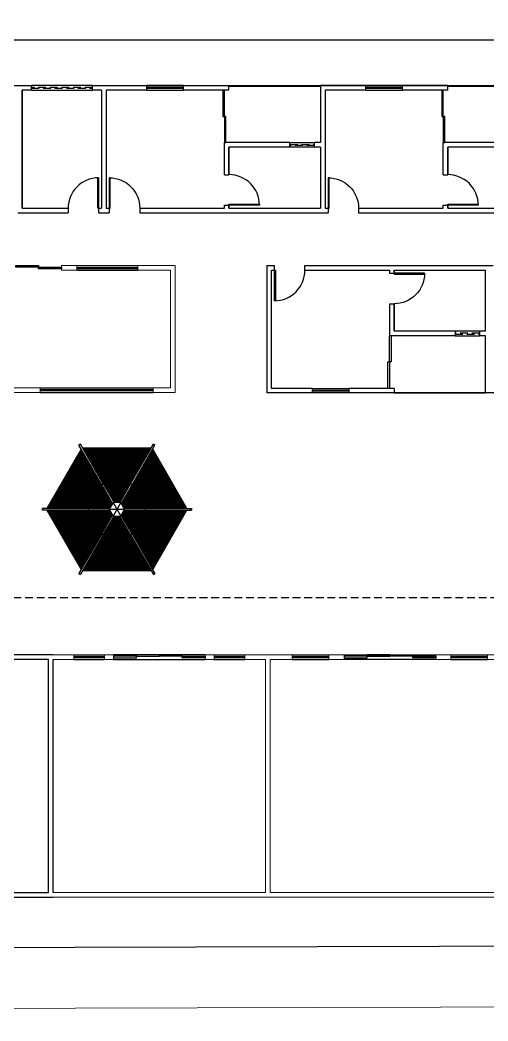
# Model space of a CAD drawing. Header units: centimetres. Extents: x 0 to 1302389, y -144212 to 85618.
# Drawn here: x 651468 to 653002, y -73293 to -70014 of the extents above; entities that cross this region are included whole.
import ezdxf

# ---------------------------------------------------------------- set-up
doc = ezdxf.new("R2010")
doc.units = ezdxf.units.CM
doc.header["$LTSCALE"] = 4
doc.linetypes.add('DASHED2', pattern=[9.525, 6.35, -3.175])
for name, color, linetype in [('0.1', 1, 'Continuous'), ('0.2', 2, 'Continuous'), ('0.6', 6, 'Continuous'), ('02-CONT', 2, 'Continuous'), ('LIMITE-L', 7, 'Continuous'), ('PROJEÇÕES', 1, 'DASHED2')]:
    doc.layers.add(name, color=color, linetype=linetype)
doc.layers.add('P-MEIOFIO', color=171, linetype='Continuous', lineweight=9)

# ---------------------------------------------------------------- blocks, each defined once
blk = doc.blocks.new('1_00e-flat-4')
at = {"color": 1}
blk.add_arc((28.4, -52.3), 100, 90, 180, dxfattribs=at)
at = {"layer": '02-CONT'}
blk.add_lwpolyline([(28.4, -52.3), (25.4, -52.3), (25.4, 47.7), (28.4, 47.7)], close=True, dxfattribs=at)

msp = doc.modelspace()

# ---------------------------------------------------------------- linework, layer by layer
at = {"layer": '0.1'}
for p, q in [((651705.921, -70228.744), (651505.921, -70228.744)), ((652004.421, -70228.744), (651884.421, -70228.744)), ((652152.921, -70228.744), (652452.921, -70228.744)), ((652152.921, -70230.744), (652452.921, -70230.744)), ((652721.421, -70228.744), (652601.421, -70228.744)), ((652869.921, -70228.744), (653169.921, -70228.744)), ((652869.921, -70230.744), (653169.921, -70230.744)), ((651505.921, -70243.744), (651705.921, -70243.744)), ((651884.421, -70243.744), (652004.421, -70243.744)), ((652601.421, -70243.744), (652721.421, -70243.744)), ((652352.921, -70415.744), (652432.921, -70415.744)), ((652432.921, -70430.744), (652352.921, -70430.744)), ((651654.473, -70818.744), (651854.473, -70818.744)), ((651654.473, -70833.744), (651854.473, -70833.744)), ((652973.952, -71033.744), (652893.952, -71033.744)), ((652893.952, -71048.744), (652973.952, -71048.744)), ((651534.473, -71218.744), (651904.473, -71218.744)), ((651534.473, -71233.744), (651904.473, -71233.744)), ((652425.452, -71220.744), (652545.452, -71220.744)), ((652545.452, -71235.744), (652425.452, -71235.744)), ((652693.952, -71233.744), (652993.952, -71233.744)), ((652693.952, -71235.744), (652993.952, -71235.744)), ((651666.369, -71404.03), (651661.186, -71407.022)), ((651661.186, -71407.022), (651666.369, -71404.03)), ((651830.379, -71533.903), (651905.361, -71404.03)), ((651835.562, -71536.896), (651910.544, -71407.022)), ((651910.544, -71407.022), (651905.361, -71404.03)), ((651905.361, -71404.03), (651910.544, -71407.022)), ((651897.879, -71416.988), (651673.851, -71416.988)), ((651897.016, -71418.484), (651674.714, -71418.484)), ((652013.35, -71613.995), (651902.199, -71421.477)), ((652015.077, -71613.995), (651903.063, -71419.981)), ((651644.889, -72093.348), (651744.889, -72093.348)), ((652074.889, -72093.348), (651774.889, -72093.348)), ((652104.889, -72093.348), (652204.889, -72093.348)), ((652360.389, -72093.348), (652480.389, -72093.348)), ((652530.389, -72093.348), (652830.389, -72093.348)), ((652880.389, -72093.348), (653000.389, -72093.348)), ((651644.889, -72108.348), (651744.889, -72108.348)), ((651774.889, -72108.348), (652074.889, -72108.348)), ((652104.889, -72108.348), (652204.889, -72108.348)), ((652360.389, -72108.348), (652480.389, -72108.348)), ((652830.389, -72108.348), (652530.389, -72108.348)), ((652880.389, -72108.348), (653000.389, -72108.348))]:
    msp.add_line(p, q, dxfattribs=at)
at = {"layer": '0.1', "ltscale": 0.1}
for p, q in [((651736.168, -71536.896), (651661.186, -71407.022)), ((651741.351, -71533.903), (651666.369, -71404.03)), ((651668.667, -71419.981), (651556.653, -71613.995)), ((651669.531, -71421.477), (651558.38, -71613.995)), ((651671.604, -71425.068), (651562.527, -71613.995)), ((651672.468, -71426.564), (651564.255, -71613.995)), ((651674.542, -71430.156), (651568.402, -71613.995)), ((651675.406, -71431.652), (651570.129, -71613.995)), ((651677.479, -71435.243), (651574.276, -71613.995)), ((651678.343, -71436.739), (651576.004, -71613.995)), ((651680.416, -71440.33), (651580.151, -71613.995)), ((651681.28, -71441.827), (651581.878, -71613.995)), ((651894.942, -71422.076), (651676.788, -71422.076)), ((651894.078, -71423.572), (651677.652, -71423.572)), ((651892.005, -71427.163), (651679.725, -71427.163)), ((651891.141, -71428.659), (651680.589, -71428.659)), ((651889.068, -71432.25), (651682.662, -71432.25)), ((651888.204, -71433.747), (651683.526, -71433.747)), ((651886.131, -71437.338), (651685.599, -71437.338)), ((651885.267, -71438.834), (651686.463, -71438.834)), ((651883.193, -71442.425), (651688.537, -71442.425)), ((651882.329, -71443.922), (651689.401, -71443.922)), ((651989.852, -71613.995), (651890.45, -71441.827)), ((651991.58, -71613.995), (651891.314, -71440.33)), ((651995.726, -71613.995), (651893.387, -71436.739)), ((651997.454, -71613.995), (651894.251, -71435.243)), ((652001.601, -71613.995), (651896.324, -71431.652)), ((652003.328, -71613.995), (651897.188, -71430.156)), ((652007.475, -71613.995), (651899.262, -71426.564)), ((652009.203, -71613.995), (651900.126, -71425.068)), ((651683.353, -71445.418), (651586.025, -71613.995)), ((651684.217, -71446.914), (651587.753, -71613.995)), ((651686.291, -71450.505), (651591.899, -71613.995)), ((651687.154, -71452.002), (651593.627, -71613.995)), ((651689.228, -71455.593), (651597.774, -71613.995)), ((651690.092, -71457.089), (651599.502, -71613.995)), ((651692.165, -71460.68), (651603.648, -71613.995)), ((651693.029, -71462.176), (651605.376, -71613.995)), ((651695.102, -71465.768), (651609.523, -71613.995)), ((651695.966, -71467.264), (651611.251, -71613.995)), ((651698.039, -71470.855), (651615.397, -71613.995)), ((651698.903, -71472.351), (651617.125, -71613.995)), ((651700.977, -71475.942), (651621.272, -71613.995)), ((651701.841, -71477.439), (651622.999, -71613.995)), ((651880.256, -71447.513), (651691.474, -71447.513)), ((651879.392, -71449.009), (651692.338, -71449.009)), ((651877.319, -71452.6), (651694.411, -71452.6)), ((651876.455, -71454.096), (651695.275, -71454.096)), ((651874.382, -71457.688), (651697.348, -71457.688)), ((651873.518, -71459.184), (651698.212, -71459.184)), ((651871.444, -71462.775), (651700.286, -71462.775)), ((651870.581, -71464.271), (651701.149, -71464.271)), ((651868.507, -71467.862), (651703.223, -71467.862)), ((651867.643, -71469.359), (651704.087, -71469.359)), ((651865.57, -71472.95), (651706.16, -71472.95)), ((651864.706, -71474.446), (651707.024, -71474.446)), ((651948.731, -71613.995), (651869.889, -71477.439)), ((651950.458, -71613.995), (651870.753, -71475.942)), ((651954.605, -71613.995), (651872.827, -71472.351)), ((651956.333, -71613.995), (651873.691, -71470.855)), ((651960.479, -71613.995), (651875.764, -71467.264)), ((651962.207, -71613.995), (651876.628, -71465.768)), ((651966.354, -71613.995), (651878.701, -71462.176)), ((651968.082, -71613.995), (651879.565, -71460.68)), ((651972.228, -71613.995), (651881.638, -71457.089)), ((651973.956, -71613.995), (651882.502, -71455.593)), ((651978.103, -71613.995), (651884.576, -71452.002)), ((651979.831, -71613.995), (651885.439, -71450.505)), ((651983.977, -71613.995), (651887.513, -71446.914)), ((651985.705, -71613.995), (651888.377, -71445.418)), ((651703.914, -71481.03), (651627.146, -71613.995)), ((651704.778, -71482.526), (651628.874, -71613.995)), ((651706.851, -71486.117), (651633.021, -71613.995)), ((651707.715, -71487.614), (651634.748, -71613.995)), ((651709.788, -71491.205), (651638.895, -71613.995)), ((651710.652, -71492.701), (651640.623, -71613.995)), ((651712.726, -71496.292), (651644.77, -71613.995)), ((651713.589, -71497.788), (651646.497, -71613.995)), ((651715.663, -71501.38), (651650.644, -71613.995)), ((651716.527, -71502.876), (651652.372, -71613.995)), ((651718.6, -71506.467), (651656.518, -71613.995)), ((651719.464, -71507.963), (651658.246, -71613.995)), ((651862.633, -71478.037), (651709.097, -71478.037)), ((651861.769, -71479.534), (651709.961, -71479.534)), ((651859.696, -71483.125), (651712.034, -71483.125)), ((651858.832, -71484.621), (651712.898, -71484.621)), ((651856.758, -71488.212), (651714.972, -71488.212)), ((651855.894, -71489.708), (651715.836, -71489.708)), ((651853.821, -71493.3), (651717.909, -71493.3)), ((651852.957, -71494.796), (651718.773, -71494.796)), ((651850.884, -71498.387), (651720.846, -71498.387)), ((651850.02, -71499.883), (651721.71, -71499.883)), ((651847.947, -71503.474), (651723.783, -71503.474)), ((651847.083, -71504.971), (651724.647, -71504.971)), ((651845.009, -71508.562), (651726.721, -71508.562)), ((651844.145, -71510.058), (651727.585, -71510.058)), ((651913.484, -71613.995), (651852.266, -71507.963)), ((651915.212, -71613.995), (651853.13, -71506.467)), ((651919.358, -71613.995), (651855.203, -71502.876)), ((651921.086, -71613.995), (651856.067, -71501.38)), ((651925.233, -71613.995), (651858.141, -71497.788)), ((651926.96, -71613.995), (651859.004, -71496.292)), ((651931.107, -71613.995), (651861.078, -71492.701)), ((651932.835, -71613.995), (651861.942, -71491.205)), ((651936.982, -71613.995), (651864.015, -71487.614)), ((651938.709, -71613.995), (651864.879, -71486.117)), ((651942.856, -71613.995), (651866.952, -71482.526)), ((651944.584, -71613.995), (651867.816, -71481.03)), ((651721.537, -71511.554), (651662.393, -71613.995)), ((651722.401, -71513.051), (651664.121, -71613.995)), ((651724.475, -71516.642), (651668.267, -71613.995)), ((651725.338, -71518.138), (651669.995, -71613.995)), ((651727.412, -71521.729), (651674.142, -71613.995)), ((651728.276, -71523.226), (651675.87, -71613.995)), ((651730.349, -71526.817), (651680.016, -71613.995)), ((651731.213, -71528.313), (651681.744, -71613.995)), ((651733.286, -71531.904), (651685.891, -71613.995)), ((651734.15, -71533.4), (651687.619, -71613.995)), ((651736.223, -71536.992), (651691.765, -71613.995)), ((651737.087, -71538.488), (651693.493, -71613.995)), ((651739.161, -71542.079), (651697.64, -71613.995)), ((651842.072, -71513.649), (651729.658, -71513.649)), ((651841.208, -71515.146), (651730.522, -71515.146)), ((651839.135, -71518.737), (651732.595, -71518.737)), ((651838.271, -71520.233), (651733.459, -71520.233)), ((651836.198, -71523.824), (651735.532, -71523.824)), ((651741.351, -71533.903), (651736.168, -71536.896)), ((651736.168, -71536.896), (651771.47, -71598.041)), ((651835.334, -71525.32), (651736.396, -71525.32)), ((651833.26, -71528.912), (651738.47, -71528.912)), ((651832.397, -71530.408), (651739.333, -71530.408)), ((651741.351, -71533.903), (651776.654, -71595.048)), ((651830.323, -71533.999), (651741.407, -71533.999)), ((651829.459, -71535.495), (651742.271, -71535.495)), ((651827.386, -71539.086), (651744.344, -71539.086)), ((651826.522, -71540.583), (651745.208, -71540.583)), ((651830.379, -71533.903), (651795.076, -71595.048)), ((651835.562, -71536.896), (651800.26, -71598.041)), ((651835.562, -71536.896), (651830.379, -71533.903)), ((651874.09, -71613.995), (651832.569, -71542.079)), ((651878.237, -71613.995), (651834.643, -71538.488)), ((651879.965, -71613.995), (651835.507, -71536.992)), ((651884.111, -71613.995), (651837.58, -71533.4)), ((651885.839, -71613.995), (651838.444, -71531.904)), ((651889.986, -71613.995), (651840.517, -71528.313)), ((651891.714, -71613.995), (651841.381, -71526.817)), ((651895.86, -71613.995), (651843.454, -71523.226)), ((651897.588, -71613.995), (651844.318, -71521.729)), ((651901.735, -71613.995), (651846.392, -71518.138)), ((651903.463, -71613.995), (651847.255, -71516.642)), ((651907.609, -71613.995), (651849.329, -71513.051)), ((651909.337, -71613.995), (651850.193, -71511.554)), ((651740.025, -71543.575), (651699.367, -71613.995)), ((651742.098, -71547.166), (651703.514, -71613.995)), ((651742.962, -71548.663), (651705.242, -71613.995)), ((651745.035, -71552.254), (651709.389, -71613.995)), ((651745.899, -71553.75), (651711.116, -71613.995)), ((651747.972, -71557.341), (651715.263, -71613.995)), ((651748.836, -71558.838), (651716.991, -71613.995)), ((651750.91, -71562.429), (651721.137, -71613.995)), ((651751.773, -71563.925), (651722.865, -71613.995)), ((651753.847, -71567.516), (651727.012, -71613.995)), ((651754.711, -71569.012), (651728.74, -71613.995)), ((651756.784, -71572.604), (651732.886, -71613.995)), ((651757.648, -71574.1), (651734.614, -71613.995)), ((651824.449, -71544.174), (651747.281, -71544.174)), ((651823.585, -71545.67), (651748.145, -71545.67)), ((651821.512, -71549.261), (651750.218, -71549.261)), ((651820.648, -71550.758), (651751.082, -71550.758)), ((651818.574, -71554.349), (651753.156, -71554.349)), ((651817.71, -71555.845), (651754.02, -71555.845)), ((651815.637, -71559.436), (651756.093, -71559.436)), ((651814.773, -71560.932), (651756.957, -71560.932)), ((651812.7, -71564.524), (651759.03, -71564.524)), ((651811.836, -71566.02), (651759.894, -71566.02)), ((651809.763, -71569.611), (651761.967, -71569.611)), ((651808.899, -71571.107), (651762.831, -71571.107)), ((651806.825, -71574.698), (651764.905, -71574.698)), ((651805.962, -71576.195), (651765.768, -71576.195)), ((651837.116, -71613.995), (651814.082, -71574.1)), ((651838.844, -71613.995), (651814.946, -71572.604)), ((651842.99, -71613.995), (651817.019, -71569.012)), ((651844.718, -71613.995), (651817.883, -71567.516)), ((651848.865, -71613.995), (651819.957, -71563.925)), ((651850.593, -71613.995), (651820.82, -71562.429)), ((651854.739, -71613.995), (651822.894, -71558.838)), ((651856.467, -71613.995), (651823.758, -71557.341)), ((651860.614, -71613.995), (651825.831, -71553.75)), ((651862.341, -71613.995), (651826.695, -71552.254)), ((651866.488, -71613.995), (651828.768, -71548.663)), ((651868.216, -71613.995), (651829.632, -71547.166)), ((651872.363, -71613.995), (651831.705, -71543.575)), ((651759.721, -71577.691), (651738.761, -71613.995)), ((651760.585, -71579.187), (651740.489, -71613.995)), ((651762.658, -71582.778), (651744.635, -71613.995)), ((651763.522, -71584.275), (651746.363, -71613.995)), ((651765.596, -71587.866), (651750.51, -71613.995)), ((651766.46, -71589.362), (651752.238, -71613.995)), ((651768.533, -71592.953), (651756.384, -71613.995)), ((651769.397, -71594.45), (651758.112, -71613.995)), ((651773.198, -71595.048), (651760.531, -71616.988)), ((651803.888, -71579.786), (651767.842, -71579.786)), ((651803.024, -71581.282), (651768.706, -71581.282)), ((651800.951, -71584.873), (651770.779, -71584.873)), ((651800.087, -71586.37), (651771.643, -71586.37)), ((651798.532, -71595.048), (651773.198, -71595.048)), ((651773.198, -71595.048), (651798.532, -71638.928)), ((651798.532, -71595.048), (651773.198, -71638.928)), ((651798.014, -71589.961), (651773.716, -71589.961)), ((651797.15, -71591.457), (651774.58, -71591.457)), ((651811.199, -71616.988), (651798.532, -71595.048)), ((651813.618, -71613.995), (651802.333, -71594.45)), ((651815.346, -71613.995), (651803.197, -71592.953)), ((651819.492, -71613.995), (651805.27, -71589.362)), ((651821.22, -71613.995), (651806.134, -71587.866)), ((651825.367, -71613.995), (651808.208, -71584.275)), ((651827.095, -71613.995), (651809.072, -71582.778)), ((651831.241, -71613.995), (651811.145, -71579.187)), ((651832.969, -71613.995), (651812.009, -71577.691)), ((651691.654, -71613.995), (651541.69, -71613.995)), ((651541.69, -71619.981), (651541.69, -71613.995)), ((651691.654, -71619.981), (651541.69, -71619.981)), ((651556.653, -71619.981), (651668.667, -71813.995)), ((651558.38, -71619.981), (651669.531, -71812.499)), ((651562.527, -71619.981), (651671.604, -71808.908)), ((651564.255, -71619.981), (651672.468, -71807.412)), ((651568.402, -71619.981), (651674.542, -71803.821)), ((651570.129, -71619.981), (651675.406, -71802.324)), ((651574.276, -71619.981), (651677.479, -71798.733)), ((651576.004, -71619.981), (651678.343, -71797.237)), ((651580.151, -71619.981), (651680.416, -71793.646)), ((651581.878, -71619.981), (651681.28, -71792.149)), ((651586.025, -71619.981), (651683.353, -71788.558)), ((651587.753, -71619.981), (651684.217, -71787.062)), ((651591.899, -71619.981), (651686.291, -71783.471)), ((651593.627, -71619.981), (651687.154, -71781.975)), ((651597.774, -71619.981), (651689.228, -71778.383)), ((651599.502, -71619.981), (651690.092, -71776.887)), ((651603.648, -71619.981), (651692.165, -71773.296)), ((651605.376, -71619.981), (651693.029, -71771.8)), ((651609.523, -71619.981), (651695.102, -71768.209)), ((651611.251, -71619.981), (651695.966, -71766.712)), ((651615.397, -71619.981), (651698.039, -71763.121)), ((651617.125, -71619.981), (651698.903, -71761.625)), ((651621.272, -71619.981), (651700.977, -71758.034)), ((651622.999, -71619.981), (651701.841, -71756.537)), ((651627.146, -71619.981), (651703.914, -71752.946)), ((651628.874, -71619.981), (651704.778, -71751.45)), ((651633.021, -71619.981), (651706.851, -71747.859)), ((651634.748, -71619.981), (651707.715, -71746.363)), ((651638.895, -71619.981), (651709.788, -71742.771)), ((651640.623, -71619.981), (651710.652, -71741.275)), ((651644.77, -71619.981), (651712.726, -71737.684)), ((651646.497, -71619.981), (651713.589, -71736.188)), ((651650.644, -71619.981), (651715.663, -71732.597)), ((651652.372, -71619.981), (651716.527, -71731.1)), ((651656.518, -71619.981), (651718.6, -71727.509)), ((651658.246, -71619.981), (651719.464, -71726.013)), ((651662.393, -71619.981), (651721.537, -71722.422)), ((651664.121, -71619.981), (651722.401, -71720.925)), ((651668.267, -71619.981), (651724.475, -71717.334)), ((651669.995, -71619.981), (651725.338, -71715.838)), ((651674.142, -71619.981), (651727.412, -71712.247)), ((651675.87, -71619.981), (651728.276, -71710.751)), ((651680.016, -71619.981), (651730.349, -71707.159)), ((651681.744, -71619.981), (651731.213, -71705.663)), ((651685.891, -71619.981), (651733.286, -71702.072)), ((651687.619, -71619.981), (651734.15, -71700.576)), ((651691.654, -71613.995), (651762.259, -71613.995)), ((651691.654, -71613.995), (651691.654, -71619.981)), ((651691.654, -71619.981), (651762.259, -71619.981)), ((651691.765, -71619.981), (651736.223, -71696.985)), ((651693.493, -71619.981), (651737.087, -71695.488)), ((651697.64, -71619.981), (651739.161, -71691.897)), ((651699.367, -71619.981), (651740.025, -71690.401)), ((651703.514, -71619.981), (651742.098, -71686.81)), ((651705.242, -71619.981), (651742.962, -71685.313)), ((651709.389, -71619.981), (651745.035, -71681.722)), ((651711.116, -71619.981), (651745.899, -71680.226)), ((651715.263, -71619.981), (651747.972, -71676.635)), ((651716.991, -71619.981), (651748.836, -71675.139)), ((651721.137, -71619.981), (651750.91, -71671.547)), ((651722.865, -71619.981), (651751.773, -71670.051)), ((651727.012, -71619.981), (651753.847, -71666.46)), ((651728.74, -71619.981), (651754.711, -71664.964)), ((651732.886, -71619.981), (651756.784, -71661.373)), ((651734.614, -71619.981), (651757.648, -71659.876)), ((651736.168, -71697.081), (651771.47, -71635.935)), ((651738.761, -71619.981), (651759.721, -71656.285)), ((651740.489, -71619.981), (651760.585, -71654.789)), ((651741.351, -71700.073), (651776.654, -71638.928)), ((651744.635, -71619.981), (651762.658, -71651.198)), ((651746.363, -71619.981), (651763.522, -71649.701)), ((651750.51, -71619.981), (651765.596, -71646.11)), ((651752.238, -71619.981), (651766.46, -71644.614)), ((651756.384, -71619.981), (651768.533, -71641.023)), ((651758.112, -71619.981), (651769.397, -71639.527)), ((651760.531, -71616.988), (651773.198, -71638.928)), ((651760.531, -71616.988), (651811.199, -71616.988)), ((651773.198, -71638.928), (651798.532, -71638.928)), ((651830.379, -71700.073), (651795.076, -71638.928)), ((651798.532, -71638.928), (651811.199, -71616.988)), ((651835.562, -71697.081), (651800.26, -71635.935)), ((651802.333, -71639.527), (651813.618, -71619.981)), ((651803.197, -71641.023), (651815.346, -71619.981)), ((651805.27, -71644.614), (651819.492, -71619.981)), ((651806.134, -71646.11), (651821.22, -71619.981)), ((651808.208, -71649.701), (651825.367, -71619.981)), ((651809.072, -71651.198), (651827.095, -71619.981)), ((651880.076, -71613.995), (651809.471, -71613.995)), ((651880.076, -71619.981), (651809.471, -71619.981)), ((651811.145, -71654.789), (651831.241, -71619.981)), ((651812.009, -71656.285), (651832.969, -71619.981)), ((651814.082, -71659.876), (651837.116, -71619.981)), ((651814.946, -71661.373), (651838.844, -71619.981)), ((651817.019, -71664.964), (651842.99, -71619.981)), ((651817.883, -71666.46), (651844.718, -71619.981)), ((651819.957, -71670.051), (651848.865, -71619.981)), ((651820.82, -71671.547), (651850.593, -71619.981)), ((651822.894, -71675.139), (651854.739, -71619.981)), ((651823.758, -71676.635), (651856.467, -71619.981)), ((651825.831, -71680.226), (651860.614, -71619.981)), ((651826.695, -71681.722), (651862.341, -71619.981)), ((651828.768, -71685.313), (651866.488, -71619.981)), ((651829.632, -71686.81), (651868.216, -71619.981)), ((651831.705, -71690.401), (651872.363, -71619.981)), ((651832.569, -71691.897), (651874.09, -71619.981)), ((651834.643, -71695.488), (651878.237, -71619.981)), ((651835.507, -71696.985), (651879.965, -71619.981)), ((651837.58, -71700.576), (651884.111, -71619.981)), ((651838.444, -71702.072), (651885.839, -71619.981)), ((651840.517, -71705.663), (651889.986, -71619.981)), ((651841.381, -71707.159), (651891.714, -71619.981)), ((651843.454, -71710.751), (651895.86, -71619.981)), ((651844.318, -71712.247), (651897.588, -71619.981)), ((651846.392, -71715.838), (651901.735, -71619.981)), ((651847.255, -71717.334), (651903.463, -71619.981)), ((651849.329, -71720.925), (651907.609, -71619.981)), ((651850.193, -71722.422), (651909.337, -71619.981)), ((651852.266, -71726.013), (651913.484, -71619.981)), ((651853.13, -71727.509), (651915.212, -71619.981)), ((651855.203, -71731.1), (651919.358, -71619.981)), ((651856.067, -71732.597), (651921.086, -71619.981)), ((651858.141, -71736.188), (651925.233, -71619.981)), ((651859.004, -71737.684), (651926.96, -71619.981)), ((651861.078, -71741.275), (651931.107, -71619.981)), ((651861.942, -71742.771), (651932.835, -71619.981)), ((651864.015, -71746.363), (651936.982, -71619.981)), ((651864.879, -71747.859), (651938.709, -71619.981)), ((651866.952, -71751.45), (651942.856, -71619.981)), ((651867.816, -71752.946), (651944.584, -71619.981)), ((651869.889, -71756.537), (651948.731, -71619.981)), ((651870.753, -71758.034), (651950.458, -71619.981)), ((651872.827, -71761.625), (651954.605, -71619.981)), ((651873.691, -71763.121), (651956.333, -71619.981)), ((651875.764, -71766.712), (651960.479, -71619.981)), ((651876.628, -71768.209), (651962.207, -71619.981)), ((651878.701, -71771.8), (651966.354, -71619.981)), ((651879.565, -71773.296), (651968.082, -71619.981)), ((651880.076, -71613.995), (652030.04, -71613.995)), ((651880.076, -71619.981), (651880.076, -71613.995)), ((651880.076, -71619.981), (652030.04, -71619.981)), ((651881.638, -71776.887), (651972.228, -71619.981)), ((651882.502, -71778.383), (651973.956, -71619.981)), ((651884.576, -71781.975), (651978.103, -71619.981)), ((651885.439, -71783.471), (651979.831, -71619.981)), ((651887.513, -71787.062), (651983.977, -71619.981)), ((651888.377, -71788.558), (651985.705, -71619.981)), ((651890.45, -71792.149), (651989.852, -71619.981)), ((651891.314, -71793.646), (651991.58, -71619.981)), ((651893.387, -71797.237), (651995.726, -71619.981)), ((651894.251, -71798.733), (651997.454, -71619.981)), ((651896.324, -71802.324), (652001.601, -71619.981)), ((651897.188, -71803.821), (652003.328, -71619.981)), ((651899.262, -71807.412), (652007.475, -71619.981)), ((651900.126, -71808.908), (652009.203, -71619.981)), ((651902.199, -71812.499), (652013.35, -71619.981)), ((651903.063, -71813.995), (652015.077, -71619.981)), ((652030.04, -71619.981), (652030.04, -71613.995)), ((652030.04, -71613.995), (652030.04, -71619.981)), ((651756.093, -71674.54), (651815.637, -71674.54)), ((651756.957, -71673.044), (651814.773, -71673.044)), ((651759.03, -71669.453), (651812.7, -71669.453)), ((651759.894, -71667.956), (651811.836, -71667.956)), ((651761.967, -71664.365), (651809.763, -71664.365)), ((651762.831, -71662.869), (651808.899, -71662.869)), ((651764.905, -71659.278), (651806.825, -71659.278)), ((651765.768, -71657.781), (651805.962, -71657.781)), ((651767.842, -71654.19), (651803.888, -71654.19)), ((651768.706, -71652.694), (651803.024, -71652.694)), ((651770.779, -71649.103), (651800.951, -71649.103)), ((651771.643, -71647.607), (651800.087, -71647.607)), ((651773.716, -71644.015), (651798.014, -71644.015)), ((651774.58, -71642.519), (651797.15, -71642.519)), ((651736.168, -71697.081), (651661.186, -71826.954)), ((651741.351, -71700.073), (651666.369, -71829.946)), ((651736.168, -71697.081), (651741.351, -71700.073)), ((651738.47, -71705.065), (651833.26, -71705.065)), ((651739.333, -71703.568), (651832.397, -71703.568)), ((651741.407, -71699.977), (651830.323, -71699.977)), ((651742.271, -71698.481), (651829.459, -71698.481)), ((651744.344, -71694.89), (651827.386, -71694.89)), ((651745.208, -71693.393), (651826.522, -71693.393)), ((651747.281, -71689.802), (651824.449, -71689.802)), ((651748.145, -71688.306), (651823.585, -71688.306)), ((651750.218, -71684.715), (651821.512, -71684.715)), ((651751.082, -71683.219), (651820.648, -71683.219)), ((651753.156, -71679.627), (651818.574, -71679.627)), ((651754.02, -71678.131), (651817.71, -71678.131)), ((651830.379, -71700.073), (651835.562, -71697.081)), ((651830.379, -71700.073), (651905.361, -71829.946)), ((651835.562, -71697.081), (651910.544, -71826.954)), ((651718.773, -71739.18), (651852.957, -71739.18)), ((651720.846, -71735.589), (651850.884, -71735.589)), ((651721.71, -71734.093), (651850.02, -71734.093)), ((651723.783, -71730.502), (651847.947, -71730.502)), ((651724.647, -71729.005), (651847.083, -71729.005)), ((651726.721, -71725.414), (651845.009, -71725.414)), ((651727.585, -71723.918), (651844.145, -71723.918)), ((651729.658, -71720.327), (651842.072, -71720.327)), ((651730.522, -71718.831), (651841.208, -71718.831)), ((651732.595, -71715.24), (651839.135, -71715.24)), ((651733.459, -71713.743), (651838.271, -71713.743)), ((651735.532, -71710.152), (651836.198, -71710.152)), ((651736.396, -71708.656), (651835.334, -71708.656)), ((651700.286, -71771.201), (651871.444, -71771.201)), ((651701.149, -71769.705), (651870.581, -71769.705)), ((651703.223, -71766.114), (651868.507, -71766.114)), ((651704.087, -71764.617), (651867.643, -71764.617)), ((651706.16, -71761.026), (651865.57, -71761.026)), ((651707.024, -71759.53), (651864.706, -71759.53)), ((651709.097, -71755.939), (651862.633, -71755.939)), ((651709.961, -71754.443), (651861.769, -71754.443)), ((651712.034, -71750.852), (651859.696, -71750.852)), ((651712.898, -71749.355), (651858.832, -71749.355)), ((651714.972, -71745.764), (651856.758, -71745.764)), ((651715.836, -71744.268), (651855.894, -71744.268)), ((651717.909, -71740.677), (651853.821, -71740.677)), ((651680.589, -71805.317), (651891.141, -71805.317)), ((651682.662, -71801.726), (651889.068, -71801.726)), ((651683.526, -71800.229), (651888.204, -71800.229)), ((651685.599, -71796.638), (651886.131, -71796.638)), ((651686.463, -71795.142), (651885.267, -71795.142)), ((651688.537, -71791.551), (651883.193, -71791.551)), ((651689.401, -71790.055), (651882.329, -71790.055)), ((651691.474, -71786.464), (651880.256, -71786.464)), ((651692.338, -71784.967), (651879.392, -71784.967)), ((651694.411, -71781.376), (651877.319, -71781.376)), ((651695.275, -71779.88), (651876.455, -71779.88)), ((651697.348, -71776.289), (651874.382, -71776.289)), ((651698.212, -71774.792), (651873.518, -71774.792)), ((651666.369, -71829.946), (651661.186, -71826.954)), ((651661.186, -71826.954), (651666.369, -71829.946)), ((651673.851, -71816.988), (651897.879, -71816.988)), ((651674.714, -71815.492), (651897.016, -71815.492)), ((651676.788, -71811.901), (651894.942, -71811.901)), ((651677.652, -71810.404), (651894.078, -71810.404)), ((651679.725, -71806.813), (651892.005, -71806.813)), ((651905.361, -71829.946), (651910.544, -71826.954)), ((651910.544, -71826.954), (651905.361, -71829.946))]:
    msp.add_line(p, q, dxfattribs=at)
at = {"layer": '0.2', "linetype": 'DASHED2'}
for p, q in [((651705.921, -70234.744), (651505.921, -70234.744)), ((651505.921, -70237.744), (651705.921, -70237.744)), ((652352.921, -70421.744), (652432.921, -70421.744)), ((652432.921, -70424.744), (652352.921, -70424.744)), ((652973.952, -71039.744), (652893.952, -71039.744)), ((652893.952, -71042.744), (652973.952, -71042.744))]:
    msp.add_line(p, q, dxfattribs=at)
at = {"layer": '0.2'}
for p, q in [((652004.421, -70234.744), (651884.421, -70234.744)), ((651884.421, -70237.744), (652004.421, -70237.744)), ((652721.421, -70234.744), (652601.421, -70234.744)), ((652601.421, -70237.744), (652721.421, -70237.744)), ((651654.473, -70824.744), (651854.473, -70824.744)), ((651654.473, -70827.744), (651854.473, -70827.744)), ((651534.473, -71224.744), (651904.473, -71224.744)), ((651534.473, -71227.744), (651904.473, -71227.744)), ((652425.452, -71226.744), (652545.452, -71226.744)), ((652545.452, -71229.744), (652425.452, -71229.744)), ((651644.889, -72099.348), (651744.889, -72099.348)), ((652104.889, -72099.348), (652204.889, -72099.348)), ((652360.389, -72099.348), (652480.389, -72099.348)), ((652880.389, -72099.348), (653000.389, -72099.348)), ((651644.889, -72102.348), (651744.889, -72102.348)), ((652104.889, -72102.348), (652204.889, -72102.348)), ((652360.389, -72102.348), (652480.389, -72102.348)), ((652880.389, -72102.348), (653000.389, -72102.348))]:
    msp.add_line(p, q, dxfattribs=at)
for points in [[(652132.921, -70330.744), (652137.921, -70330.744), (652137.921, -70243.744), (652132.921, -70243.744)], [(652849.921, -70330.744), (652854.921, -70330.744), (652854.921, -70243.744), (652849.921, -70243.744)], [(652137.921, -70415.744), (652142.921, -70415.744), (652142.921, -70330.744), (652137.921, -70330.744)], [(652854.921, -70415.744), (652859.921, -70415.744), (652859.921, -70330.744), (652854.921, -70330.744)], [(651529.473, -70823.744), (651454.473, -70823.744), (651454.473, -70818.744), (651529.473, -70818.744)], [(651604.473, -70828.744), (651529.473, -70828.744), (651529.473, -70823.744), (651604.473, -70823.744)], [(652678.952, -71048.744), (652683.952, -71048.744), (652683.952, -71133.744), (652678.952, -71133.744)], [(652673.952, -71133.744), (652678.952, -71133.744), (652678.952, -71220.744), (652673.952, -71220.744)], [(651774.889, -72103.348), (651849.889, -72103.348), (651849.889, -72098.348), (651774.889, -72098.348)], [(651849.889, -72098.348), (651924.889, -72098.348), (651924.889, -72093.348), (651849.889, -72093.348)], [(651999.889, -72098.348), (651924.889, -72098.348), (651924.889, -72093.348), (651999.889, -72093.348)], [(652074.889, -72103.348), (651999.889, -72103.348), (651999.889, -72098.348), (652074.889, -72098.348)], [(652530.389, -72103.348), (652605.389, -72103.348), (652605.389, -72098.348), (652530.389, -72098.348)], [(652605.389, -72098.348), (652680.389, -72098.348), (652680.389, -72093.348), (652605.389, -72093.348)], [(652755.389, -72098.348), (652680.389, -72098.348), (652680.389, -72093.348), (652755.389, -72093.348)], [(652830.389, -72103.348), (652755.389, -72103.348), (652755.389, -72098.348), (652830.389, -72098.348)]]:
    msp.add_lwpolyline(points, close=True, dxfattribs=at)
at = {"layer": '0.6'}
for p, q in [((651505.921, -70243.744), (651505.921, -70228.744)), ((651705.921, -70243.744), (651705.921, -70228.744)), ((651884.421, -70243.744), (651884.421, -70228.744)), ((652004.421, -70243.744), (652004.421, -70228.744)), ((652601.421, -70243.744), (652601.421, -70228.744)), ((652721.421, -70243.744), (652721.421, -70228.744)), ((652352.921, -70430.744), (652352.921, -70415.744)), ((652432.921, -70430.744), (652432.921, -70415.744)), ((652137.921, -70520.744), (652152.921, -70520.744)), ((652854.921, -70520.744), (652869.921, -70520.744)), ((652137.921, -70620.744), (652152.921, -70620.744)), ((652854.921, -70620.744), (652869.921, -70620.744)), ((651625.921, -70630.744), (651625.921, -70645.744)), ((651725.921, -70630.744), (651725.921, -70645.744)), ((651760.921, -70630.744), (651760.921, -70645.744)), ((651860.921, -70630.744), (651860.921, -70645.744)), ((652477.921, -70630.744), (652477.921, -70645.744)), ((652577.921, -70630.744), (652577.921, -70645.744)), ((652276.952, -70818.744), (652276.952, -71235.744)), ((652301.952, -70833.744), (652301.952, -70818.744)), ((652401.952, -70833.744), (652401.952, -70818.744)), ((652678.952, -70843.744), (652693.952, -70843.744)), ((652678.952, -70943.744), (652693.952, -70943.744)), ((652893.952, -71033.744), (652893.952, -71048.744)), ((652973.952, -71033.744), (652973.952, -71048.744)), ((652425.452, -71220.744), (652425.452, -71235.744)), ((652545.452, -71220.744), (652545.452, -71235.744))]:
    msp.add_line(p, q, dxfattribs=at)
at = {"layer": '0.6', "lineweight": 9}
for p, q in [((651604.473, -70818.744), (651604.473, -70833.744)), ((651654.473, -70818.744), (651654.473, -70833.744)), ((651854.473, -70818.744), (651854.473, -70833.744)), ((651534.473, -71218.744), (651534.473, -71233.744)), ((651904.473, -71218.744), (651904.473, -71233.744)), ((651644.889, -72108.348), (651644.889, -72093.348)), ((651744.889, -72108.348), (651744.889, -72093.348)), ((651774.889, -72108.348), (651774.889, -72093.348)), ((652074.889, -72108.348), (652074.889, -72093.348)), ((652104.889, -72108.348), (652104.889, -72093.348)), ((652204.889, -72108.348), (652204.889, -72093.348)), ((652360.389, -72108.348), (652360.389, -72093.348)), ((652480.389, -72108.348), (652480.389, -72093.348)), ((652530.389, -72108.348), (652530.389, -72093.348)), ((652830.389, -72108.348), (652830.389, -72093.348)), ((652880.389, -72108.348), (652880.389, -72093.348)), ((653000.389, -72108.348), (653000.389, -72093.348))]:
    msp.add_line(p, q, dxfattribs=at)
at = {"layer": '0.6'}
for points in [[(651398.421, -70228.744), (651505.921, -70228.744)], [(651705.921, -70228.744), (653901.921, -70228.744)], [(652152.921, -70243.744), (652152.921, -70228.744)], [(652601.421, -70228.744), (652452.921, -70228.744), (652452.921, -70415.744)], [(652869.921, -70243.744), (652869.921, -70228.744), (652721.421, -70228.744)], [(651475.921, -70630.744), (651475.921, -70243.744)], [(651505.921, -70243.744), (651475.921, -70243.744), (651475.921, -70630.744), (651625.921, -70630.744)], [(651735.921, -70243.744), (651705.921, -70243.744)], [(651735.921, -70243.744), (651735.921, -70630.744)], [(651884.421, -70243.744), (651750.921, -70243.744), (651750.921, -70630.744), (651760.921, -70630.744)], [(652152.921, -70243.744), (652004.421, -70243.744)], [(652601.421, -70243.744), (652467.921, -70243.744), (652467.921, -70630.744), (652477.921, -70630.744)], [(652869.921, -70243.744), (652721.421, -70243.744)], [(652137.921, -70520.744), (652137.921, -70415.744)], [(652352.921, -70415.744), (652152.921, -70415.744), (652137.921, -70415.744)], [(652152.921, -70415.744), (652152.921, -70415.744)], [(652452.921, -70415.744), (652432.921, -70415.744)], [(652854.921, -70520.744), (652854.921, -70415.744)], [(653069.921, -70415.744), (652869.921, -70415.744), (652854.921, -70415.744)], [(652869.921, -70415.744), (652869.921, -70415.744)], [(652152.921, -70520.744), (652152.921, -70430.744)], [(652352.921, -70430.744), (652152.921, -70430.744), (652152.921, -70520.744)], [(652452.921, -70430.744), (652432.921, -70430.744)], [(652452.921, -70430.744), (652452.921, -70630.744)], [(652869.921, -70520.744), (652869.921, -70430.744)], [(653069.921, -70430.744), (652869.921, -70430.744), (652869.921, -70520.744)], [(651860.921, -70630.744), (652137.921, -70630.744), (652137.921, -70620.744)], [(652152.921, -70630.744), (652152.921, -70620.744)], [(652152.921, -70620.744), (652152.921, -70630.744), (652452.921, -70630.744)], [(652577.921, -70630.744), (652854.921, -70630.744), (652854.921, -70620.744)], [(652869.921, -70630.744), (652869.921, -70620.744)], [(652869.921, -70620.744), (652869.921, -70630.744), (653169.921, -70630.744)], [(651460.921, -70645.744), (651625.921, -70645.744)], [(651725.921, -70630.744), (651735.921, -70630.744)], [(651725.921, -70645.744), (651750.921, -70645.744)], [(651735.921, -70645.744), (651760.921, -70645.744)], [(651860.921, -70645.744), (652152.921, -70645.744)], [(652137.921, -70645.744), (652467.921, -70645.744)], [(652452.921, -70645.744), (652477.921, -70645.744)], [(652577.921, -70645.744), (652869.921, -70645.744)], [(652854.921, -70645.744), (653184.921, -70645.744)], [(652276.952, -70818.744), (652301.952, -70818.744)], [(652401.952, -70818.744), (652693.952, -70818.744)], [(652678.952, -70818.744), (653008.952, -70818.744)], [(652993.952, -70818.744), (653018.952, -70818.744)], [(652425.452, -71220.744), (652291.952, -71220.744), (652291.952, -70833.744), (652301.952, -70833.744)], [(652401.952, -70833.744), (652678.952, -70833.744), (652678.952, -70843.744)], [(652693.952, -70833.744), (652693.952, -70843.744)], [(652693.952, -70843.744), (652693.952, -70833.744), (652993.952, -70833.744)], [(652993.952, -71033.744), (652993.952, -70833.744)], [(652678.952, -70943.744), (652678.952, -71048.744)], [(652693.952, -70943.744), (652693.952, -71033.744)], [(652893.952, -71033.744), (652693.952, -71033.744), (652693.952, -70943.744)], [(652893.952, -71048.744), (652693.952, -71048.744), (652678.952, -71048.744)], [(652693.952, -71048.744), (652693.952, -71048.744)], [(652993.952, -71033.744), (652973.952, -71033.744)], [(652993.952, -71048.744), (652973.952, -71048.744)], [(653142.452, -71235.744), (652993.952, -71235.744), (652993.952, -71048.744)], [(652425.452, -71235.744), (652276.952, -71235.744)], [(652693.952, -71220.744), (652545.452, -71220.744)], [(652693.952, -71220.744), (652693.952, -71235.744), (652545.452, -71235.744)], [(651576.889, -72093.348), (651394.389, -72093.348)], [(649994.389, -72108.348), (649826.889, -72108.348), (649826.889, -72872.348), (651561.889, -72872.348), (651561.889, -72108.348), (651394.389, -72108.348)], [(651576.889, -72872.348), (651576.889, -72108.348)], [(649811.889, -72887.348), (651576.889, -72887.348)]]:
    msp.add_lwpolyline(points, dxfattribs=at)
at = {"layer": '0.6', "lineweight": 9}
for points in [[(651604.473, -70818.744), (651654.473, -70818.744)], [(651854.473, -70818.744), (651976.952, -70818.744), (651976.952, -71233.744), (651904.473, -71233.744)], [(651604.473, -70833.744), (651654.473, -70833.744)], [(651854.473, -70833.744), (651961.952, -70833.744), (651961.952, -71218.744), (651904.473, -71218.744)], [(651534.473, -71218.744), (651374.473, -71218.744)], [(651534.473, -71233.744), (651374.473, -71233.744)], [(651644.889, -72093.348), (651561.889, -72093.348)], [(651774.889, -72093.348), (651744.889, -72093.348)], [(652104.889, -72093.348), (652074.889, -72093.348)], [(652287.889, -72093.348), (652204.889, -72093.348)], [(652360.389, -72093.348), (652272.889, -72093.348)], [(652530.389, -72093.348), (652480.389, -72093.348)], [(652880.389, -72093.348), (652830.389, -72093.348)], [(653072.889, -72093.348), (653000.389, -72093.348)], [(651561.889, -72108.348), (651561.889, -72872.348)], [(651644.889, -72108.348), (651576.889, -72108.348), (651576.889, -72872.348), (652272.889, -72872.348), (652272.889, -72108.348), (652204.889, -72108.348)], [(651774.889, -72108.348), (651744.889, -72108.348)], [(652104.889, -72108.348), (652074.889, -72108.348)], [(652272.889, -72108.348), (652272.889, -72872.348)], [(652287.889, -72872.348), (652287.889, -72108.348)], [(652360.389, -72108.348), (652287.889, -72108.348), (652287.889, -72872.348), (653072.889, -72872.348), (653072.889, -72467.349)], [(652530.389, -72108.348), (652480.389, -72108.348)], [(652880.389, -72108.348), (652830.389, -72108.348)], [(653072.889, -72327.349), (653072.889, -72108.348), (653000.389, -72108.348)], [(651561.889, -72887.348), (652287.889, -72887.348)], [(652272.889, -72887.348), (653087.889, -72887.348)]]:
    msp.add_lwpolyline(points, dxfattribs=at)
at = {"layer": 'LIMITE-L'}
msp.add_lwpolyline([(658023.711, -73034.512), (645666.407, -73068.294), (646048.293, -70078.744), (659048.733, -70078.744)], close=True, dxfattribs=at)
at = {"layer": 'P-MEIOFIO'}
msp.add_lwpolyline([(646514.728, -66884.403), (644621.139, -66894.728), (643425.188, -66901.249), (640983.454, -66914.563, 0.41421356), (640834.775, -67064.872), (640841.568, -68310.655), (640848.089, -69506.606), (640854.61, -70702.557), (640861.131, -71898.508), (640867.924, -73144.291, 0.41421356), (641018.233, -73292.97), (643459.967, -73279.656), (644655.918, -73273.135), (645667.494, -73267.619), (658030.52, -73233.822), (665303.448, -73213.94, 0.41501014), (665452.533, -73063.63), (665419.384, -66984.075, 0.41421356), (665269.074, -66835.396), (659690.401, -66865.815)], format="xyb", dxfattribs=at)
at = {"layer": 'PROJEÇÕES'}
msp.add_line((653072.889, -71907.35), (647296.889, -71907.35), dxfattribs=at)

# ---------------------------------------------------------------- block references
at = {"layer": '0.6'}
for p, rotation in [((652205.174, -70592.339), 270), ((652922.174, -70592.339), 270), ((652330.358, -70885.997), 180)]:
    msp.add_blockref('1_00e-flat-4', p, dxfattribs=dict(at, rotation=rotation))
msp.add_blockref('1_00e-flat-4', (651697.516, -70578.491), dxfattribs=at)
at = {"layer": '0.6', "xscale": -1}
for p in [(651789.326, -70578.491), (652506.326, -70578.491)]:
    msp.add_blockref('1_00e-flat-4', p, dxfattribs=at)
at = {"layer": '0.6', "xscale": -1, "rotation": 270}
msp.add_blockref('1_00e-flat-4', (652746.205, -70872.149), dxfattribs=at)

doc.saveas('drawing.dxf')
